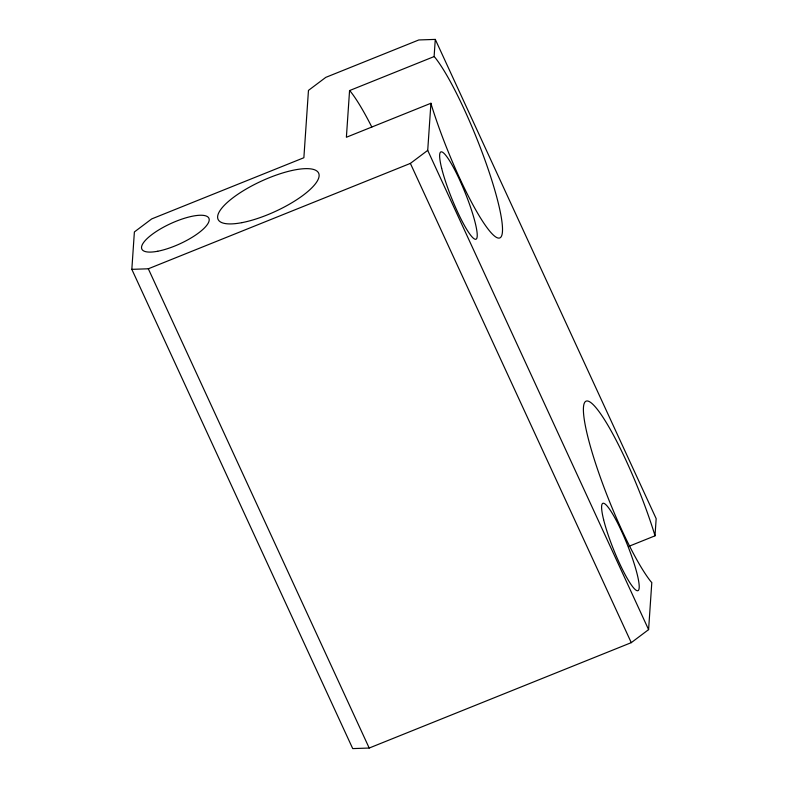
<?xml version="1.0" encoding="UTF-8"?>
<svg xmlns="http://www.w3.org/2000/svg" width="788" height="788" viewBox="0 0 788 788"><rect width="100%" height="100%" fill="white"/><g stroke="black" fill="none" stroke-linecap="round" stroke-linejoin="round"><path stroke-width="1.18" d="M654.995 535.83L654.237 533.161A101.455 15.711 68.1 0 0 596.969 408.903A101.455 15.711 68.1 0 0 593.659 457.395A101.455 15.711 68.1 0 0 650.927 581.652L651.804 582.519L648.593 629.622L631.267 642.653L369.198 748.039L352.719 748.6L131.832 269.348L134.384 231.948L151.72 218.906L303.873 157.728L308.463 90.393L325.799 77.362L418.802 39.961L435.281 39.4L656.168 518.652L654.995 535.83L629.06 546.251M434.109 56.578L349.567 90.571L346.385 137.26L430.928 103.267L431.686 105.937A101.455 15.711 68.1 0 0 488.954 230.194A101.455 15.711 68.1 0 0 492.254 181.703A101.455 15.711 68.1 0 0 434.986 57.445L434.109 56.578L435.281 39.4M648.593 629.622L427.717 150.37L430.928 103.267M131.832 269.348L148.321 268.787L410.381 163.402L427.717 150.37M349.567 90.571L350.443 91.447A101.455 15.711 68.1 0 1 371.808 127.026M410.381 163.402L631.267 642.653M148.321 268.787L369.198 748.039M241.916 222.649A55.337 16.676 -24.7 0 0 319.11 175.852A55.337 16.676 -24.7 0 0 244.122 190.253A55.337 16.676 -24.7 0 0 241.916 222.649M157.738 251.244A36.898 11.111 -24.7 0 0 209.204 220.049A36.898 11.111 -24.7 0 0 159.215 229.653A36.898 11.111 -24.7 0 0 157.738 251.244M603.618 519.686A47.044 7.279 68.1 0 0 636.143 590.242A47.044 7.279 68.1 0 0 621.505 531.122A47.044 7.279 68.1 0 0 603.618 519.686M441.644 168.238A47.044 7.279 68.1 0 0 474.159 238.794A47.044 7.279 68.1 0 0 459.522 179.674A47.044 7.279 68.1 0 0 441.644 168.238"/></g></svg>
